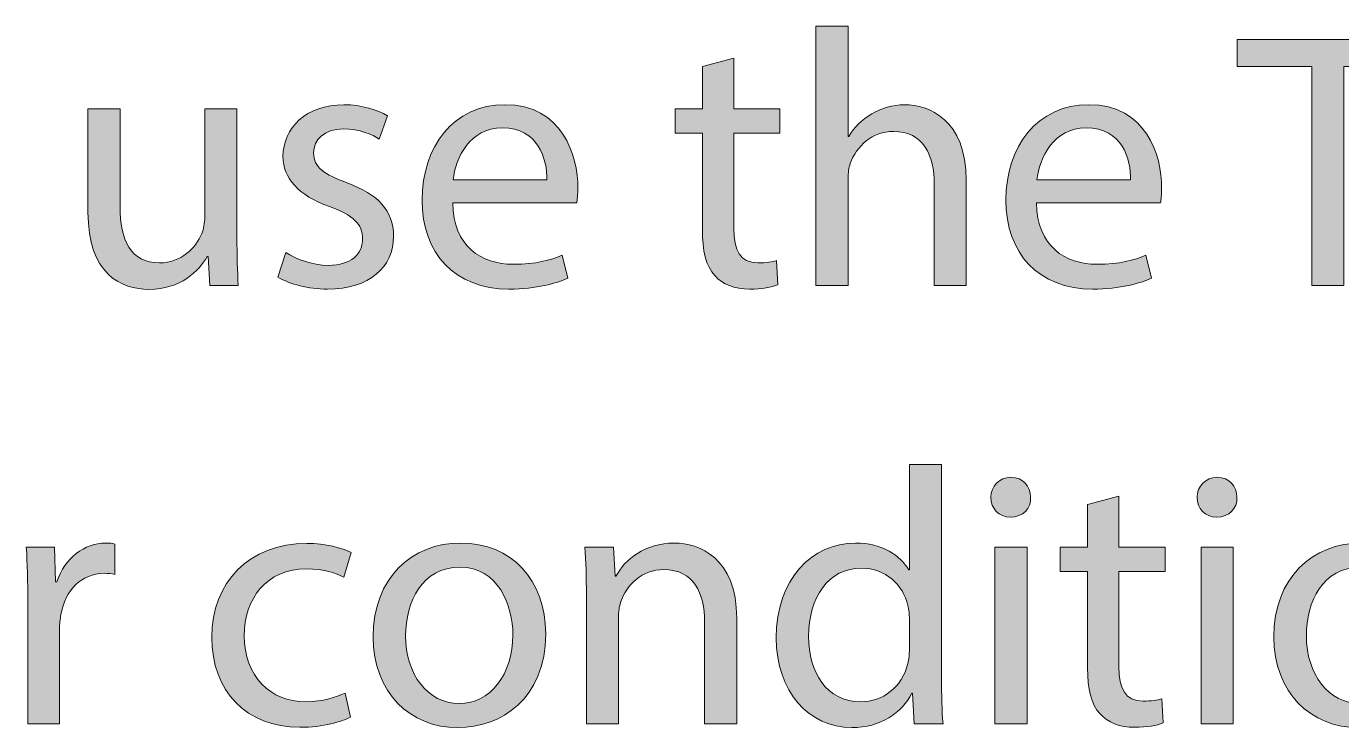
# Model space of a CAD drawing. Header units: inches. Extents: x 8 to 595, y -723 to -313.
# Drawn here: x 169.77 to 185.02, y -606.13 to -598 of the extents above; entities that cross this region are included whole.
import ezdxf

# ---------------------------------------------------------------- set-up
doc = ezdxf.new("R2010")
doc.units = ezdxf.units.IN
doc.header["$MEASUREMENT"] = 0
doc.layers.add('Layer 1', color=7, linetype='Continuous')

# ---------------------------------------------------------------- blocks, each defined once
blk = doc.blocks.new('block 14')
at = {"layer": 'Layer 1', "true_color": 0x00a550}
h = blk.add_hatch(color=114, dxfattribs=at)
h.dxf.hatch_style = 2
edge = h.paths.add_edge_path()
edge.add_spline(control_points=[(178.923, -597.997), (178.923, -597.997), (179.296, -597.997), (179.296, -597.997), (179.296, -597.997), (179.296, -599.274), (179.296, -599.274), (179.296, -599.274), (179.304, -599.274), (179.304, -599.274), (179.363, -599.169), (179.456, -599.076), (179.571, -599.013), (179.681, -598.949), (179.812, -598.906), (179.951, -598.906), (180.226, -598.906), (180.666, -599.076), (180.666, -599.782), (180.666, -599.782), (180.666, -601.001), (180.666, -601.001), (180.666, -601.001), (180.294, -601.001), (180.294, -601.001), (180.294, -601.001), (180.294, -599.825), (180.294, -599.825), (180.294, -599.495), (180.172, -599.215), (179.82, -599.215), (179.579, -599.215), (179.389, -599.385), (179.321, -599.588), (179.3, -599.639), (179.296, -599.693), (179.296, -599.766), (179.296, -599.766), (179.296, -601.001), (179.296, -601.001), (179.296, -601.001), (178.923, -601.001), (178.923, -601.001), (178.923, -601.001), (178.923, -597.997), (178.923, -597.997)], knot_values=[0, 0, 0, 0, 1, 1, 1, 2, 2, 2, 3, 3, 3, 4, 4, 4, 5, 5, 5, 6, 6, 6, 7, 7, 7, 8, 8, 8, 9, 9, 9, 10, 10, 10, 11, 11, 11, 12, 12, 12, 13, 13, 13, 14, 14, 14, 15, 15, 15, 15], degree=3, periodic=1)
h = blk.add_hatch(color=114, dxfattribs=at)
h.dxf.hatch_style = 2
h.paths.add_polyline_path([(184.672, -598.462), (183.805, -598.462), (183.805, -598.149), (185.916, -598.149), (185.916, -598.462), (185.044, -598.462), (185.044, -601.001), (184.672, -601.001)])
h = blk.add_hatch(color=114, dxfattribs=at)
h.dxf.hatch_style = 2
edge = h.paths.add_edge_path()
edge.add_spline(control_points=[(177.971, -598.365), (177.971, -598.365), (177.971, -598.953), (177.971, -598.953), (177.971, -598.953), (178.503, -598.953), (178.503, -598.953), (178.503, -598.953), (178.503, -599.236), (178.503, -599.236), (178.503, -599.236), (177.971, -599.236), (177.971, -599.236), (177.971, -599.236), (177.971, -600.341), (177.971, -600.341), (177.971, -600.595), (178.043, -600.739), (178.25, -600.739), (178.347, -600.739), (178.419, -600.726), (178.466, -600.713), (178.466, -600.713), (178.482, -600.992), (178.482, -600.992), (178.41, -601.022), (178.296, -601.043), (178.152, -601.043), (177.979, -601.043), (177.839, -600.988), (177.75, -600.887), (177.645, -600.776), (177.606, -600.595), (177.606, -600.353), (177.606, -600.353), (177.606, -599.236), (177.606, -599.236), (177.606, -599.236), (177.289, -599.236), (177.289, -599.236), (177.289, -599.236), (177.289, -598.953), (177.289, -598.953), (177.289, -598.953), (177.606, -598.953), (177.606, -598.953), (177.606, -598.953), (177.606, -598.462), (177.606, -598.462), (177.606, -598.462), (177.971, -598.365), (177.971, -598.365)], knot_values=[0, 0, 0, 0, 1, 1, 1, 2, 2, 2, 3, 3, 3, 4, 4, 4, 5, 5, 5, 6, 6, 6, 7, 7, 7, 8, 8, 8, 9, 9, 9, 10, 10, 10, 11, 11, 11, 12, 12, 12, 13, 13, 13, 14, 14, 14, 15, 15, 15, 16, 16, 16, 17, 17, 17, 17], degree=3, periodic=1)
h = blk.add_hatch(color=114, dxfattribs=at)
h.dxf.hatch_style = 2
edge = h.paths.add_edge_path()
edge.add_spline(control_points=[(172.776, -600.62), (172.887, -600.692), (173.081, -600.768), (173.268, -600.768), (173.538, -600.768), (173.665, -600.633), (173.665, -600.464), (173.665, -600.286), (173.559, -600.189), (173.284, -600.087), (172.916, -599.956), (172.743, -599.753), (172.743, -599.507), (172.743, -599.177), (173.009, -598.906), (173.45, -598.906), (173.657, -598.906), (173.839, -598.966), (173.953, -599.033), (173.953, -599.033), (173.859, -599.304), (173.859, -599.304), (173.78, -599.254), (173.631, -599.186), (173.441, -599.186), (173.221, -599.186), (173.098, -599.313), (173.098, -599.465), (173.098, -599.634), (173.221, -599.711), (173.487, -599.812), (173.843, -599.948), (174.025, -600.125), (174.025, -600.43), (174.025, -600.79), (173.745, -601.043), (173.259, -601.043), (173.035, -601.043), (172.827, -600.988), (172.683, -600.904), (172.683, -600.904), (172.776, -600.62), (172.776, -600.62)], knot_values=[0, 0, 0, 0, 1, 1, 1, 2, 2, 2, 3, 3, 3, 4, 4, 4, 5, 5, 5, 6, 6, 6, 7, 7, 7, 8, 8, 8, 9, 9, 9, 10, 10, 10, 11, 11, 11, 12, 12, 12, 13, 13, 13, 14, 14, 14, 14], degree=3, periodic=1)
h = blk.add_hatch(color=114, dxfattribs=at)
h.dxf.hatch_style = 2
edge = h.paths.add_edge_path()
edge.add_spline(control_points=[(174.711, -600.045), (174.719, -600.548), (175.041, -600.755), (175.413, -600.755), (175.68, -600.755), (175.841, -600.709), (175.98, -600.65), (175.98, -600.65), (176.044, -600.916), (176.044, -600.916), (175.913, -600.976), (175.689, -601.043), (175.363, -601.043), (174.732, -601.043), (174.356, -600.628), (174.356, -600.011), (174.356, -599.393), (174.719, -598.906), (175.316, -598.906), (175.984, -598.906), (176.162, -599.495), (176.162, -599.871), (176.162, -599.948), (176.154, -600.007), (176.15, -600.045), (176.15, -600.045), (174.711, -600.045), (174.711, -600.045)], knot_values=[0, 0, 0, 0, 1, 1, 1, 2, 2, 2, 3, 3, 3, 4, 4, 4, 5, 5, 5, 6, 6, 6, 7, 7, 7, 8, 8, 8, 9, 9, 9, 9], degree=3, periodic=1)
edge = h.paths.add_edge_path()
edge.add_spline(control_points=[(175.803, -599.778), (175.807, -599.541), (175.705, -599.173), (175.286, -599.173), (174.91, -599.173), (174.745, -599.52), (174.715, -599.778), (174.715, -599.778), (175.803, -599.778), (175.803, -599.778)], knot_values=[0, 0, 0, 0, 1, 1, 1, 2, 2, 2, 3, 3, 3, 3], degree=3, periodic=1)
h = blk.add_hatch(color=114, dxfattribs=at)
h.dxf.hatch_style = 2
edge = h.paths.add_edge_path()
edge.add_spline(control_points=[(181.48, -600.045), (181.488, -600.548), (181.81, -600.755), (182.182, -600.755), (182.449, -600.755), (182.609, -600.709), (182.749, -600.65), (182.749, -600.65), (182.813, -600.916), (182.813, -600.916), (182.682, -600.976), (182.457, -601.043), (182.132, -601.043), (181.501, -601.043), (181.125, -600.628), (181.125, -600.011), (181.125, -599.393), (181.488, -598.906), (182.085, -598.906), (182.753, -598.906), (182.931, -599.495), (182.931, -599.871), (182.931, -599.948), (182.923, -600.007), (182.919, -600.045), (182.919, -600.045), (181.48, -600.045), (181.48, -600.045)], knot_values=[0, 0, 0, 0, 1, 1, 1, 2, 2, 2, 3, 3, 3, 4, 4, 4, 5, 5, 5, 6, 6, 6, 7, 7, 7, 8, 8, 8, 9, 9, 9, 9], degree=3, periodic=1)
edge = h.paths.add_edge_path()
edge.add_spline(control_points=[(182.571, -599.778), (182.576, -599.541), (182.474, -599.173), (182.055, -599.173), (181.679, -599.173), (181.514, -599.52), (181.484, -599.778), (181.484, -599.778), (182.571, -599.778), (182.571, -599.778)], knot_values=[0, 0, 0, 0, 1, 1, 1, 2, 2, 2, 3, 3, 3, 3], degree=3, periodic=1)
h = blk.add_hatch(color=114, dxfattribs=at)
h.dxf.hatch_style = 2
edge = h.paths.add_edge_path()
edge.add_spline(control_points=[(172.209, -600.442), (172.209, -600.654), (172.213, -600.84), (172.225, -601.001), (172.225, -601.001), (171.895, -601.001), (171.895, -601.001), (171.895, -601.001), (171.874, -600.667), (171.874, -600.667), (171.874, -600.667), (171.865, -600.667), (171.865, -600.667), (171.768, -600.832), (171.553, -601.047), (171.189, -601.047), (170.867, -601.047), (170.482, -600.87), (170.482, -600.15), (170.482, -600.15), (170.482, -598.953), (170.482, -598.953), (170.482, -598.953), (170.855, -598.953), (170.855, -598.953), (170.855, -598.953), (170.855, -600.087), (170.855, -600.087), (170.855, -600.476), (170.973, -600.739), (171.312, -600.739), (171.561, -600.739), (171.735, -600.565), (171.802, -600.4), (171.823, -600.345), (171.836, -600.278), (171.836, -600.21), (171.836, -600.21), (171.836, -598.953), (171.836, -598.953), (171.836, -598.953), (172.209, -598.953), (172.209, -598.953), (172.209, -598.953), (172.209, -600.442), (172.209, -600.442)], knot_values=[0, 0, 0, 0, 1, 1, 1, 2, 2, 2, 3, 3, 3, 4, 4, 4, 5, 5, 5, 6, 6, 6, 7, 7, 7, 8, 8, 8, 9, 9, 9, 10, 10, 10, 11, 11, 11, 12, 12, 12, 13, 13, 13, 14, 14, 14, 15, 15, 15, 15], degree=3, periodic=1)
h = blk.add_hatch(color=114, dxfattribs=at)
h.dxf.hatch_style = 2
edge = h.paths.add_edge_path()
edge.add_spline(control_points=[(180.379, -603.077), (180.379, -603.077), (180.379, -605.552), (180.379, -605.552), (180.379, -605.734), (180.383, -605.941), (180.396, -606.081), (180.396, -606.081), (180.061, -606.081), (180.061, -606.081), (180.061, -606.081), (180.044, -605.726), (180.044, -605.726), (180.044, -605.726), (180.036, -605.726), (180.036, -605.726), (179.921, -605.954), (179.672, -606.127), (179.338, -606.127), (178.843, -606.127), (178.462, -605.708), (178.462, -605.087), (178.458, -604.405), (178.881, -603.987), (179.38, -603.987), (179.693, -603.987), (179.905, -604.135), (179.998, -604.299), (179.998, -604.299), (180.006, -604.299), (180.006, -604.299), (180.006, -604.299), (180.006, -603.077), (180.006, -603.077), (180.006, -603.077), (180.379, -603.077), (180.379, -603.077)], knot_values=[0, 0, 0, 0, 1, 1, 1, 2, 2, 2, 3, 3, 3, 4, 4, 4, 5, 5, 5, 6, 6, 6, 7, 7, 7, 8, 8, 8, 9, 9, 9, 10, 10, 10, 11, 11, 11, 12, 12, 12, 12], degree=3, periodic=1)
edge = h.paths.add_edge_path()
edge.add_spline(control_points=[(180.006, -604.866), (180.006, -604.82), (180.002, -604.757), (179.989, -604.71), (179.935, -604.473), (179.731, -604.278), (179.452, -604.278), (179.067, -604.278), (178.838, -604.617), (178.838, -605.07), (178.838, -605.484), (179.042, -605.827), (179.444, -605.827), (179.693, -605.827), (179.921, -605.662), (179.989, -605.383), (180.002, -605.332), (180.006, -605.281), (180.006, -605.222), (180.006, -605.222), (180.006, -604.866), (180.006, -604.866)], knot_values=[0, 0, 0, 0, 1, 1, 1, 2, 2, 2, 3, 3, 3, 4, 4, 4, 5, 5, 5, 6, 6, 6, 7, 7, 7, 7], degree=3, periodic=1)
h = blk.add_hatch(color=114, dxfattribs=at)
h.dxf.hatch_style = 2
edge = h.paths.add_edge_path()
edge.add_spline(control_points=[(181.412, -603.457), (181.417, -603.585), (181.323, -603.686), (181.176, -603.686), (181.044, -603.686), (180.951, -603.585), (180.951, -603.457), (180.951, -603.326), (181.048, -603.225), (181.184, -603.225), (181.323, -603.225), (181.412, -603.326), (181.412, -603.457)], knot_values=[0, 0, 0, 0, 1, 1, 1, 2, 2, 2, 3, 3, 3, 4, 4, 4, 4], degree=3, periodic=1)
h.paths.add_polyline_path([(180.998, -606.081), (180.998, -604.033), (181.37, -604.033), (181.37, -606.081)])
h = blk.add_hatch(color=114, dxfattribs=at)
h.dxf.hatch_style = 2
edge = h.paths.add_edge_path()
edge.add_spline(control_points=[(183.804, -603.457), (183.808, -603.585), (183.715, -603.686), (183.567, -603.686), (183.436, -603.686), (183.342, -603.585), (183.342, -603.457), (183.342, -603.326), (183.44, -603.225), (183.575, -603.225), (183.715, -603.225), (183.804, -603.326), (183.804, -603.457)], knot_values=[0, 0, 0, 0, 1, 1, 1, 2, 2, 2, 3, 3, 3, 4, 4, 4, 4], degree=3, periodic=1)
h.paths.add_polyline_path([(183.389, -606.081), (183.389, -604.033), (183.761, -604.033), (183.761, -606.081)])
h = blk.add_hatch(color=114, dxfattribs=at)
h.dxf.hatch_style = 2
edge = h.paths.add_edge_path()
edge.add_spline(control_points=[(182.436, -603.445), (182.436, -603.445), (182.436, -604.033), (182.436, -604.033), (182.436, -604.033), (182.97, -604.033), (182.97, -604.033), (182.97, -604.033), (182.97, -604.317), (182.97, -604.317), (182.97, -604.317), (182.436, -604.317), (182.436, -604.317), (182.436, -604.317), (182.436, -605.421), (182.436, -605.421), (182.436, -605.675), (182.509, -605.819), (182.716, -605.819), (182.813, -605.819), (182.885, -605.806), (182.932, -605.793), (182.932, -605.793), (182.948, -606.072), (182.948, -606.072), (182.877, -606.102), (182.762, -606.123), (182.618, -606.123), (182.445, -606.123), (182.305, -606.068), (182.217, -605.967), (182.111, -605.857), (182.073, -605.675), (182.073, -605.434), (182.073, -605.434), (182.073, -604.317), (182.073, -604.317), (182.073, -604.317), (181.756, -604.317), (181.756, -604.317), (181.756, -604.317), (181.756, -604.033), (181.756, -604.033), (181.756, -604.033), (182.073, -604.033), (182.073, -604.033), (182.073, -604.033), (182.073, -603.542), (182.073, -603.542), (182.073, -603.542), (182.436, -603.445), (182.436, -603.445)], knot_values=[0, 0, 0, 0, 1, 1, 1, 2, 2, 2, 3, 3, 3, 4, 4, 4, 5, 5, 5, 6, 6, 6, 7, 7, 7, 8, 8, 8, 9, 9, 9, 10, 10, 10, 11, 11, 11, 12, 12, 12, 13, 13, 13, 14, 14, 14, 15, 15, 15, 16, 16, 16, 17, 17, 17, 17], degree=3, periodic=1)
h = blk.add_hatch(color=114, dxfattribs=at)
h.dxf.hatch_style = 2
edge = h.paths.add_edge_path()
edge.add_spline(control_points=[(169.784, -604.672), (169.784, -604.431), (169.779, -604.224), (169.767, -604.033), (169.767, -604.033), (170.093, -604.033), (170.093, -604.033), (170.093, -604.033), (170.105, -604.435), (170.105, -604.435), (170.105, -604.435), (170.122, -604.435), (170.122, -604.435), (170.215, -604.16), (170.439, -603.987), (170.689, -603.987), (170.731, -603.987), (170.761, -603.991), (170.795, -603.999), (170.795, -603.999), (170.795, -604.35), (170.795, -604.35), (170.757, -604.342), (170.719, -604.338), (170.668, -604.338), (170.405, -604.338), (170.219, -604.536), (170.168, -604.816), (170.16, -604.866), (170.152, -604.926), (170.152, -604.989), (170.152, -604.989), (170.152, -606.081), (170.152, -606.081), (170.152, -606.081), (169.784, -606.081), (169.784, -606.081), (169.784, -606.081), (169.784, -604.672), (169.784, -604.672)], knot_values=[0, 0, 0, 0, 1, 1, 1, 2, 2, 2, 3, 3, 3, 4, 4, 4, 5, 5, 5, 6, 6, 6, 7, 7, 7, 8, 8, 8, 9, 9, 9, 10, 10, 10, 11, 11, 11, 12, 12, 12, 13, 13, 13, 13], degree=3, periodic=1)
h = blk.add_hatch(color=114, dxfattribs=at)
h.dxf.hatch_style = 2
edge = h.paths.add_edge_path()
edge.add_spline(control_points=[(173.525, -606.005), (173.427, -606.056), (173.212, -606.123), (172.937, -606.123), (172.319, -606.123), (171.917, -605.704), (171.917, -605.078), (171.917, -604.448), (172.349, -603.991), (173.018, -603.991), (173.237, -603.991), (173.432, -604.046), (173.534, -604.096), (173.534, -604.096), (173.449, -604.384), (173.449, -604.384), (173.36, -604.333), (173.22, -604.287), (173.018, -604.287), (172.548, -604.287), (172.294, -604.634), (172.294, -605.061), (172.294, -605.535), (172.599, -605.827), (173.004, -605.827), (173.216, -605.827), (173.356, -605.772), (173.462, -605.726), (173.462, -605.726), (173.525, -606.005), (173.525, -606.005)], knot_values=[0, 0, 0, 0, 1, 1, 1, 2, 2, 2, 3, 3, 3, 4, 4, 4, 5, 5, 5, 6, 6, 6, 7, 7, 7, 8, 8, 8, 9, 9, 9, 10, 10, 10, 10], degree=3, periodic=1)
h = blk.add_hatch(color=114, dxfattribs=at)
h.dxf.hatch_style = 2
edge = h.paths.add_edge_path()
edge.add_spline(control_points=[(175.789, -605.04), (175.789, -605.797), (175.265, -606.127), (174.77, -606.127), (174.216, -606.127), (173.789, -605.721), (173.789, -605.074), (173.789, -604.388), (174.237, -603.987), (174.804, -603.987), (175.392, -603.987), (175.789, -604.414), (175.789, -605.04)], knot_values=[0, 0, 0, 0, 1, 1, 1, 2, 2, 2, 3, 3, 3, 4, 4, 4, 4], degree=3, periodic=1)
edge = h.paths.add_edge_path()
edge.add_spline(control_points=[(174.165, -605.061), (174.165, -605.51), (174.423, -605.848), (174.787, -605.848), (175.142, -605.848), (175.409, -605.514), (175.409, -605.052), (175.409, -604.706), (175.235, -604.266), (174.795, -604.266), (174.356, -604.266), (174.165, -604.672), (174.165, -605.061)], knot_values=[0, 0, 0, 0, 1, 1, 1, 2, 2, 2, 3, 3, 3, 4, 4, 4, 4], degree=3, periodic=1)
h = blk.add_hatch(color=114, dxfattribs=at)
h.dxf.hatch_style = 2
edge = h.paths.add_edge_path()
edge.add_spline(control_points=[(176.261, -604.587), (176.261, -604.376), (176.257, -604.202), (176.244, -604.033), (176.244, -604.033), (176.574, -604.033), (176.574, -604.033), (176.574, -604.033), (176.595, -604.372), (176.595, -604.372), (176.595, -604.372), (176.603, -604.372), (176.603, -604.372), (176.705, -604.177), (176.942, -603.987), (177.28, -603.987), (177.564, -603.987), (178.004, -604.156), (178.004, -604.858), (178.004, -604.858), (178.004, -606.081), (178.004, -606.081), (178.004, -606.081), (177.631, -606.081), (177.631, -606.081), (177.631, -606.081), (177.631, -604.9), (177.631, -604.9), (177.631, -604.57), (177.509, -604.295), (177.157, -604.295), (176.912, -604.295), (176.722, -604.469), (176.658, -604.676), (176.641, -604.722), (176.633, -604.786), (176.633, -604.85), (176.633, -604.85), (176.633, -606.081), (176.633, -606.081), (176.633, -606.081), (176.261, -606.081), (176.261, -606.081), (176.261, -606.081), (176.261, -604.587), (176.261, -604.587)], knot_values=[0, 0, 0, 0, 1, 1, 1, 2, 2, 2, 3, 3, 3, 4, 4, 4, 5, 5, 5, 6, 6, 6, 7, 7, 7, 8, 8, 8, 9, 9, 9, 10, 10, 10, 11, 11, 11, 12, 12, 12, 13, 13, 13, 14, 14, 14, 15, 15, 15, 15], degree=3, periodic=1)
h = blk.add_hatch(color=114, dxfattribs=at)
h.dxf.hatch_style = 2
edge = h.paths.add_edge_path()
edge.add_spline(control_points=[(186.234, -605.04), (186.234, -605.797), (185.709, -606.127), (185.214, -606.127), (184.659, -606.127), (184.232, -605.721), (184.232, -605.074), (184.232, -604.388), (184.681, -603.987), (185.248, -603.987), (185.835, -603.987), (186.234, -604.414), (186.234, -605.04)], knot_values=[0, 0, 0, 0, 1, 1, 1, 2, 2, 2, 3, 3, 3, 4, 4, 4, 4], degree=3, periodic=1)
edge = h.paths.add_edge_path()
edge.add_spline(control_points=[(184.609, -605.061), (184.609, -605.51), (184.867, -605.848), (185.23, -605.848), (185.586, -605.848), (185.853, -605.514), (185.853, -605.052), (185.853, -604.706), (185.679, -604.266), (185.239, -604.266), (184.799, -604.266), (184.609, -604.672), (184.609, -605.061)], knot_values=[0, 0, 0, 0, 1, 1, 1, 2, 2, 2, 3, 3, 3, 4, 4, 4, 4], degree=3, periodic=1)
at = {"layer": 'Layer 1', "lineweight": 0}
for points in [[(184.672, -598.462), (183.805, -598.462), (183.805, -598.149), (185.916, -598.149), (185.916, -598.462), (185.044, -598.462), (185.044, -601.001), (184.672, -601.001), (184.672, -598.462)], [(180.998, -606.081), (180.998, -604.033), (181.37, -604.033), (181.37, -606.081), (180.998, -606.081)], [(183.389, -606.081), (183.389, -604.033), (183.761, -604.033), (183.761, -606.081), (183.389, -606.081)]]:
    blk.add_lwpolyline(points, dxfattribs=at)
for points, knots in [([(178.923, -597.997), (178.923, -597.997), (179.296, -597.997), (179.296, -597.997), (179.296, -597.997), (179.296, -599.274), (179.296, -599.274), (179.296, -599.274), (179.304, -599.274), (179.304, -599.274), (179.363, -599.169), (179.456, -599.076), (179.571, -599.013), (179.681, -598.949), (179.812, -598.906), (179.951, -598.906), (180.226, -598.906), (180.666, -599.076), (180.666, -599.782), (180.666, -599.782), (180.666, -601.001), (180.666, -601.001), (180.666, -601.001), (180.294, -601.001), (180.294, -601.001), (180.294, -601.001), (180.294, -599.825), (180.294, -599.825), (180.294, -599.495), (180.172, -599.215), (179.82, -599.215), (179.579, -599.215), (179.389, -599.385), (179.321, -599.588), (179.3, -599.639), (179.296, -599.693), (179.296, -599.766), (179.296, -599.766), (179.296, -601.001), (179.296, -601.001), (179.296, -601.001), (178.923, -601.001), (178.923, -601.001), (178.923, -601.001), (178.923, -597.997), (178.923, -597.997)], [0, 0, 0, 0, 1, 1, 1, 2, 2, 2, 3, 3, 3, 4, 4, 4, 5, 5, 5, 6, 6, 6, 7, 7, 7, 8, 8, 8, 9, 9, 9, 10, 10, 10, 11, 11, 11, 12, 12, 12, 13, 13, 13, 14, 14, 14, 15, 15, 15, 15]), ([(177.971, -598.365), (177.971, -598.365), (177.971, -598.953), (177.971, -598.953), (177.971, -598.953), (178.503, -598.953), (178.503, -598.953), (178.503, -598.953), (178.503, -599.236), (178.503, -599.236), (178.503, -599.236), (177.971, -599.236), (177.971, -599.236), (177.971, -599.236), (177.971, -600.341), (177.971, -600.341), (177.971, -600.595), (178.043, -600.739), (178.25, -600.739), (178.347, -600.739), (178.419, -600.726), (178.466, -600.713), (178.466, -600.713), (178.482, -600.992), (178.482, -600.992), (178.41, -601.022), (178.296, -601.043), (178.152, -601.043), (177.979, -601.043), (177.839, -600.988), (177.75, -600.887), (177.645, -600.776), (177.606, -600.595), (177.606, -600.353), (177.606, -600.353), (177.606, -599.236), (177.606, -599.236), (177.606, -599.236), (177.289, -599.236), (177.289, -599.236), (177.289, -599.236), (177.289, -598.953), (177.289, -598.953), (177.289, -598.953), (177.606, -598.953), (177.606, -598.953), (177.606, -598.953), (177.606, -598.462), (177.606, -598.462), (177.606, -598.462), (177.971, -598.365), (177.971, -598.365)], [0, 0, 0, 0, 1, 1, 1, 2, 2, 2, 3, 3, 3, 4, 4, 4, 5, 5, 5, 6, 6, 6, 7, 7, 7, 8, 8, 8, 9, 9, 9, 10, 10, 10, 11, 11, 11, 12, 12, 12, 13, 13, 13, 14, 14, 14, 15, 15, 15, 16, 16, 16, 17, 17, 17, 17]), ([(172.776, -600.62), (172.887, -600.692), (173.081, -600.768), (173.268, -600.768), (173.538, -600.768), (173.665, -600.633), (173.665, -600.464), (173.665, -600.286), (173.559, -600.189), (173.284, -600.087), (172.916, -599.956), (172.743, -599.753), (172.743, -599.507), (172.743, -599.177), (173.009, -598.906), (173.45, -598.906), (173.657, -598.906), (173.839, -598.966), (173.953, -599.033), (173.953, -599.033), (173.859, -599.304), (173.859, -599.304), (173.78, -599.254), (173.631, -599.186), (173.441, -599.186), (173.221, -599.186), (173.098, -599.313), (173.098, -599.465), (173.098, -599.634), (173.221, -599.711), (173.487, -599.812), (173.843, -599.948), (174.025, -600.125), (174.025, -600.43), (174.025, -600.79), (173.745, -601.043), (173.259, -601.043), (173.035, -601.043), (172.827, -600.988), (172.683, -600.904), (172.683, -600.904), (172.776, -600.62), (172.776, -600.62)], [0, 0, 0, 0, 1, 1, 1, 2, 2, 2, 3, 3, 3, 4, 4, 4, 5, 5, 5, 6, 6, 6, 7, 7, 7, 8, 8, 8, 9, 9, 9, 10, 10, 10, 11, 11, 11, 12, 12, 12, 13, 13, 13, 14, 14, 14, 14]), ([(174.711, -600.045), (174.719, -600.548), (175.041, -600.755), (175.413, -600.755), (175.68, -600.755), (175.841, -600.709), (175.98, -600.65), (175.98, -600.65), (176.044, -600.916), (176.044, -600.916), (175.913, -600.976), (175.689, -601.043), (175.363, -601.043), (174.732, -601.043), (174.356, -600.628), (174.356, -600.011), (174.356, -599.393), (174.719, -598.906), (175.316, -598.906), (175.984, -598.906), (176.162, -599.495), (176.162, -599.871), (176.162, -599.948), (176.154, -600.007), (176.15, -600.045), (176.15, -600.045), (174.711, -600.045), (174.711, -600.045)], [0, 0, 0, 0, 1, 1, 1, 2, 2, 2, 3, 3, 3, 4, 4, 4, 5, 5, 5, 6, 6, 6, 7, 7, 7, 8, 8, 8, 9, 9, 9, 9]), ([(181.48, -600.045), (181.488, -600.548), (181.81, -600.755), (182.182, -600.755), (182.449, -600.755), (182.609, -600.709), (182.749, -600.65), (182.749, -600.65), (182.813, -600.916), (182.813, -600.916), (182.682, -600.976), (182.457, -601.043), (182.132, -601.043), (181.501, -601.043), (181.125, -600.628), (181.125, -600.011), (181.125, -599.393), (181.488, -598.906), (182.085, -598.906), (182.753, -598.906), (182.931, -599.495), (182.931, -599.871), (182.931, -599.948), (182.923, -600.007), (182.919, -600.045), (182.919, -600.045), (181.48, -600.045), (181.48, -600.045)], [0, 0, 0, 0, 1, 1, 1, 2, 2, 2, 3, 3, 3, 4, 4, 4, 5, 5, 5, 6, 6, 6, 7, 7, 7, 8, 8, 8, 9, 9, 9, 9]), ([(172.209, -600.442), (172.209, -600.654), (172.213, -600.84), (172.225, -601.001), (172.225, -601.001), (171.895, -601.001), (171.895, -601.001), (171.895, -601.001), (171.874, -600.667), (171.874, -600.667), (171.874, -600.667), (171.865, -600.667), (171.865, -600.667), (171.768, -600.832), (171.553, -601.047), (171.189, -601.047), (170.867, -601.047), (170.482, -600.87), (170.482, -600.15), (170.482, -600.15), (170.482, -598.953), (170.482, -598.953), (170.482, -598.953), (170.855, -598.953), (170.855, -598.953), (170.855, -598.953), (170.855, -600.087), (170.855, -600.087), (170.855, -600.476), (170.973, -600.739), (171.312, -600.739), (171.561, -600.739), (171.735, -600.565), (171.802, -600.4), (171.823, -600.345), (171.836, -600.278), (171.836, -600.21), (171.836, -600.21), (171.836, -598.953), (171.836, -598.953), (171.836, -598.953), (172.209, -598.953), (172.209, -598.953), (172.209, -598.953), (172.209, -600.442), (172.209, -600.442)], [0, 0, 0, 0, 1, 1, 1, 2, 2, 2, 3, 3, 3, 4, 4, 4, 5, 5, 5, 6, 6, 6, 7, 7, 7, 8, 8, 8, 9, 9, 9, 10, 10, 10, 11, 11, 11, 12, 12, 12, 13, 13, 13, 14, 14, 14, 15, 15, 15, 15]), ([(175.803, -599.778), (175.807, -599.541), (175.705, -599.173), (175.286, -599.173), (174.91, -599.173), (174.745, -599.52), (174.715, -599.778), (174.715, -599.778), (175.803, -599.778), (175.803, -599.778)], [0, 0, 0, 0, 1, 1, 1, 2, 2, 2, 3, 3, 3, 3]), ([(182.571, -599.778), (182.576, -599.541), (182.474, -599.173), (182.055, -599.173), (181.679, -599.173), (181.514, -599.52), (181.484, -599.778), (181.484, -599.778), (182.571, -599.778), (182.571, -599.778)], [0, 0, 0, 0, 1, 1, 1, 2, 2, 2, 3, 3, 3, 3]), ([(180.379, -603.077), (180.379, -603.077), (180.379, -605.552), (180.379, -605.552), (180.379, -605.734), (180.383, -605.941), (180.396, -606.081), (180.396, -606.081), (180.061, -606.081), (180.061, -606.081), (180.061, -606.081), (180.044, -605.726), (180.044, -605.726), (180.044, -605.726), (180.036, -605.726), (180.036, -605.726), (179.921, -605.954), (179.672, -606.127), (179.338, -606.127), (178.843, -606.127), (178.462, -605.708), (178.462, -605.087), (178.458, -604.405), (178.881, -603.987), (179.38, -603.987), (179.693, -603.987), (179.905, -604.135), (179.998, -604.299), (179.998, -604.299), (180.006, -604.299), (180.006, -604.299), (180.006, -604.299), (180.006, -603.077), (180.006, -603.077), (180.006, -603.077), (180.379, -603.077), (180.379, -603.077)], [0, 0, 0, 0, 1, 1, 1, 2, 2, 2, 3, 3, 3, 4, 4, 4, 5, 5, 5, 6, 6, 6, 7, 7, 7, 8, 8, 8, 9, 9, 9, 10, 10, 10, 11, 11, 11, 12, 12, 12, 12]), ([(181.412, -603.457), (181.417, -603.585), (181.323, -603.686), (181.176, -603.686), (181.044, -603.686), (180.951, -603.585), (180.951, -603.457), (180.951, -603.326), (181.048, -603.225), (181.184, -603.225), (181.323, -603.225), (181.412, -603.326), (181.412, -603.457)], [0, 0, 0, 0, 1, 1, 1, 2, 2, 2, 3, 3, 3, 4, 4, 4, 4]), ([(183.804, -603.457), (183.808, -603.585), (183.715, -603.686), (183.567, -603.686), (183.436, -603.686), (183.342, -603.585), (183.342, -603.457), (183.342, -603.326), (183.44, -603.225), (183.575, -603.225), (183.715, -603.225), (183.804, -603.326), (183.804, -603.457)], [0, 0, 0, 0, 1, 1, 1, 2, 2, 2, 3, 3, 3, 4, 4, 4, 4]), ([(182.436, -603.445), (182.436, -603.445), (182.436, -604.033), (182.436, -604.033), (182.436, -604.033), (182.97, -604.033), (182.97, -604.033), (182.97, -604.033), (182.97, -604.317), (182.97, -604.317), (182.97, -604.317), (182.436, -604.317), (182.436, -604.317), (182.436, -604.317), (182.436, -605.421), (182.436, -605.421), (182.436, -605.675), (182.509, -605.819), (182.716, -605.819), (182.813, -605.819), (182.885, -605.806), (182.932, -605.793), (182.932, -605.793), (182.948, -606.072), (182.948, -606.072), (182.877, -606.102), (182.762, -606.123), (182.618, -606.123), (182.445, -606.123), (182.305, -606.068), (182.217, -605.967), (182.111, -605.857), (182.073, -605.675), (182.073, -605.434), (182.073, -605.434), (182.073, -604.317), (182.073, -604.317), (182.073, -604.317), (181.756, -604.317), (181.756, -604.317), (181.756, -604.317), (181.756, -604.033), (181.756, -604.033), (181.756, -604.033), (182.073, -604.033), (182.073, -604.033), (182.073, -604.033), (182.073, -603.542), (182.073, -603.542), (182.073, -603.542), (182.436, -603.445), (182.436, -603.445)], [0, 0, 0, 0, 1, 1, 1, 2, 2, 2, 3, 3, 3, 4, 4, 4, 5, 5, 5, 6, 6, 6, 7, 7, 7, 8, 8, 8, 9, 9, 9, 10, 10, 10, 11, 11, 11, 12, 12, 12, 13, 13, 13, 14, 14, 14, 15, 15, 15, 16, 16, 16, 17, 17, 17, 17]), ([(169.784, -604.672), (169.784, -604.431), (169.779, -604.224), (169.767, -604.033), (169.767, -604.033), (170.093, -604.033), (170.093, -604.033), (170.093, -604.033), (170.105, -604.435), (170.105, -604.435), (170.105, -604.435), (170.122, -604.435), (170.122, -604.435), (170.215, -604.16), (170.439, -603.987), (170.689, -603.987), (170.731, -603.987), (170.761, -603.991), (170.795, -603.999), (170.795, -603.999), (170.795, -604.35), (170.795, -604.35), (170.757, -604.342), (170.719, -604.338), (170.668, -604.338), (170.405, -604.338), (170.219, -604.536), (170.168, -604.816), (170.16, -604.866), (170.152, -604.926), (170.152, -604.989), (170.152, -604.989), (170.152, -606.081), (170.152, -606.081), (170.152, -606.081), (169.784, -606.081), (169.784, -606.081), (169.784, -606.081), (169.784, -604.672), (169.784, -604.672)], [0, 0, 0, 0, 1, 1, 1, 2, 2, 2, 3, 3, 3, 4, 4, 4, 5, 5, 5, 6, 6, 6, 7, 7, 7, 8, 8, 8, 9, 9, 9, 10, 10, 10, 11, 11, 11, 12, 12, 12, 13, 13, 13, 13]), ([(173.525, -606.005), (173.427, -606.056), (173.212, -606.123), (172.937, -606.123), (172.319, -606.123), (171.917, -605.704), (171.917, -605.078), (171.917, -604.448), (172.349, -603.991), (173.018, -603.991), (173.237, -603.991), (173.432, -604.046), (173.534, -604.096), (173.534, -604.096), (173.449, -604.384), (173.449, -604.384), (173.36, -604.333), (173.22, -604.287), (173.018, -604.287), (172.548, -604.287), (172.294, -604.634), (172.294, -605.061), (172.294, -605.535), (172.599, -605.827), (173.004, -605.827), (173.216, -605.827), (173.356, -605.772), (173.462, -605.726), (173.462, -605.726), (173.525, -606.005), (173.525, -606.005)], [0, 0, 0, 0, 1, 1, 1, 2, 2, 2, 3, 3, 3, 4, 4, 4, 5, 5, 5, 6, 6, 6, 7, 7, 7, 8, 8, 8, 9, 9, 9, 10, 10, 10, 10]), ([(175.789, -605.04), (175.789, -605.797), (175.265, -606.127), (174.77, -606.127), (174.216, -606.127), (173.789, -605.721), (173.789, -605.074), (173.789, -604.388), (174.237, -603.987), (174.804, -603.987), (175.392, -603.987), (175.789, -604.414), (175.789, -605.04)], [0, 0, 0, 0, 1, 1, 1, 2, 2, 2, 3, 3, 3, 4, 4, 4, 4]), ([(176.261, -604.587), (176.261, -604.376), (176.257, -604.202), (176.244, -604.033), (176.244, -604.033), (176.574, -604.033), (176.574, -604.033), (176.574, -604.033), (176.595, -604.372), (176.595, -604.372), (176.595, -604.372), (176.603, -604.372), (176.603, -604.372), (176.705, -604.177), (176.942, -603.987), (177.28, -603.987), (177.564, -603.987), (178.004, -604.156), (178.004, -604.858), (178.004, -604.858), (178.004, -606.081), (178.004, -606.081), (178.004, -606.081), (177.631, -606.081), (177.631, -606.081), (177.631, -606.081), (177.631, -604.9), (177.631, -604.9), (177.631, -604.57), (177.509, -604.295), (177.157, -604.295), (176.912, -604.295), (176.722, -604.469), (176.658, -604.676), (176.641, -604.722), (176.633, -604.786), (176.633, -604.85), (176.633, -604.85), (176.633, -606.081), (176.633, -606.081), (176.633, -606.081), (176.261, -606.081), (176.261, -606.081), (176.261, -606.081), (176.261, -604.587), (176.261, -604.587)], [0, 0, 0, 0, 1, 1, 1, 2, 2, 2, 3, 3, 3, 4, 4, 4, 5, 5, 5, 6, 6, 6, 7, 7, 7, 8, 8, 8, 9, 9, 9, 10, 10, 10, 11, 11, 11, 12, 12, 12, 13, 13, 13, 14, 14, 14, 15, 15, 15, 15]), ([(186.234, -605.04), (186.234, -605.797), (185.709, -606.127), (185.214, -606.127), (184.659, -606.127), (184.232, -605.721), (184.232, -605.074), (184.232, -604.388), (184.681, -603.987), (185.248, -603.987), (185.835, -603.987), (186.234, -604.414), (186.234, -605.04)], [0, 0, 0, 0, 1, 1, 1, 2, 2, 2, 3, 3, 3, 4, 4, 4, 4]), ([(174.165, -605.061), (174.165, -605.51), (174.423, -605.848), (174.787, -605.848), (175.142, -605.848), (175.409, -605.514), (175.409, -605.052), (175.409, -604.706), (175.235, -604.266), (174.795, -604.266), (174.356, -604.266), (174.165, -604.672), (174.165, -605.061)], [0, 0, 0, 0, 1, 1, 1, 2, 2, 2, 3, 3, 3, 4, 4, 4, 4]), ([(184.609, -605.061), (184.609, -605.51), (184.867, -605.848), (185.23, -605.848), (185.586, -605.848), (185.853, -605.514), (185.853, -605.052), (185.853, -604.706), (185.679, -604.266), (185.239, -604.266), (184.799, -604.266), (184.609, -604.672), (184.609, -605.061)], [0, 0, 0, 0, 1, 1, 1, 2, 2, 2, 3, 3, 3, 4, 4, 4, 4]), ([(180.006, -604.866), (180.006, -604.82), (180.002, -604.757), (179.989, -604.71), (179.935, -604.473), (179.731, -604.278), (179.452, -604.278), (179.067, -604.278), (178.838, -604.617), (178.838, -605.07), (178.838, -605.484), (179.042, -605.827), (179.444, -605.827), (179.693, -605.827), (179.921, -605.662), (179.989, -605.383), (180.002, -605.332), (180.006, -605.281), (180.006, -605.222), (180.006, -605.222), (180.006, -604.866), (180.006, -604.866)], [0, 0, 0, 0, 1, 1, 1, 2, 2, 2, 3, 3, 3, 4, 4, 4, 5, 5, 5, 6, 6, 6, 7, 7, 7, 7])]:
    blk.add_open_spline(points, degree=3, knots=knots, dxfattribs=at)

msp = doc.modelspace()

# ---------------------------------------------------------------- block references
at = {"layer": 'Layer 1'}
msp.add_blockref('block 14', (0, 0), dxfattribs=at)

doc.saveas('drawing.dxf')
